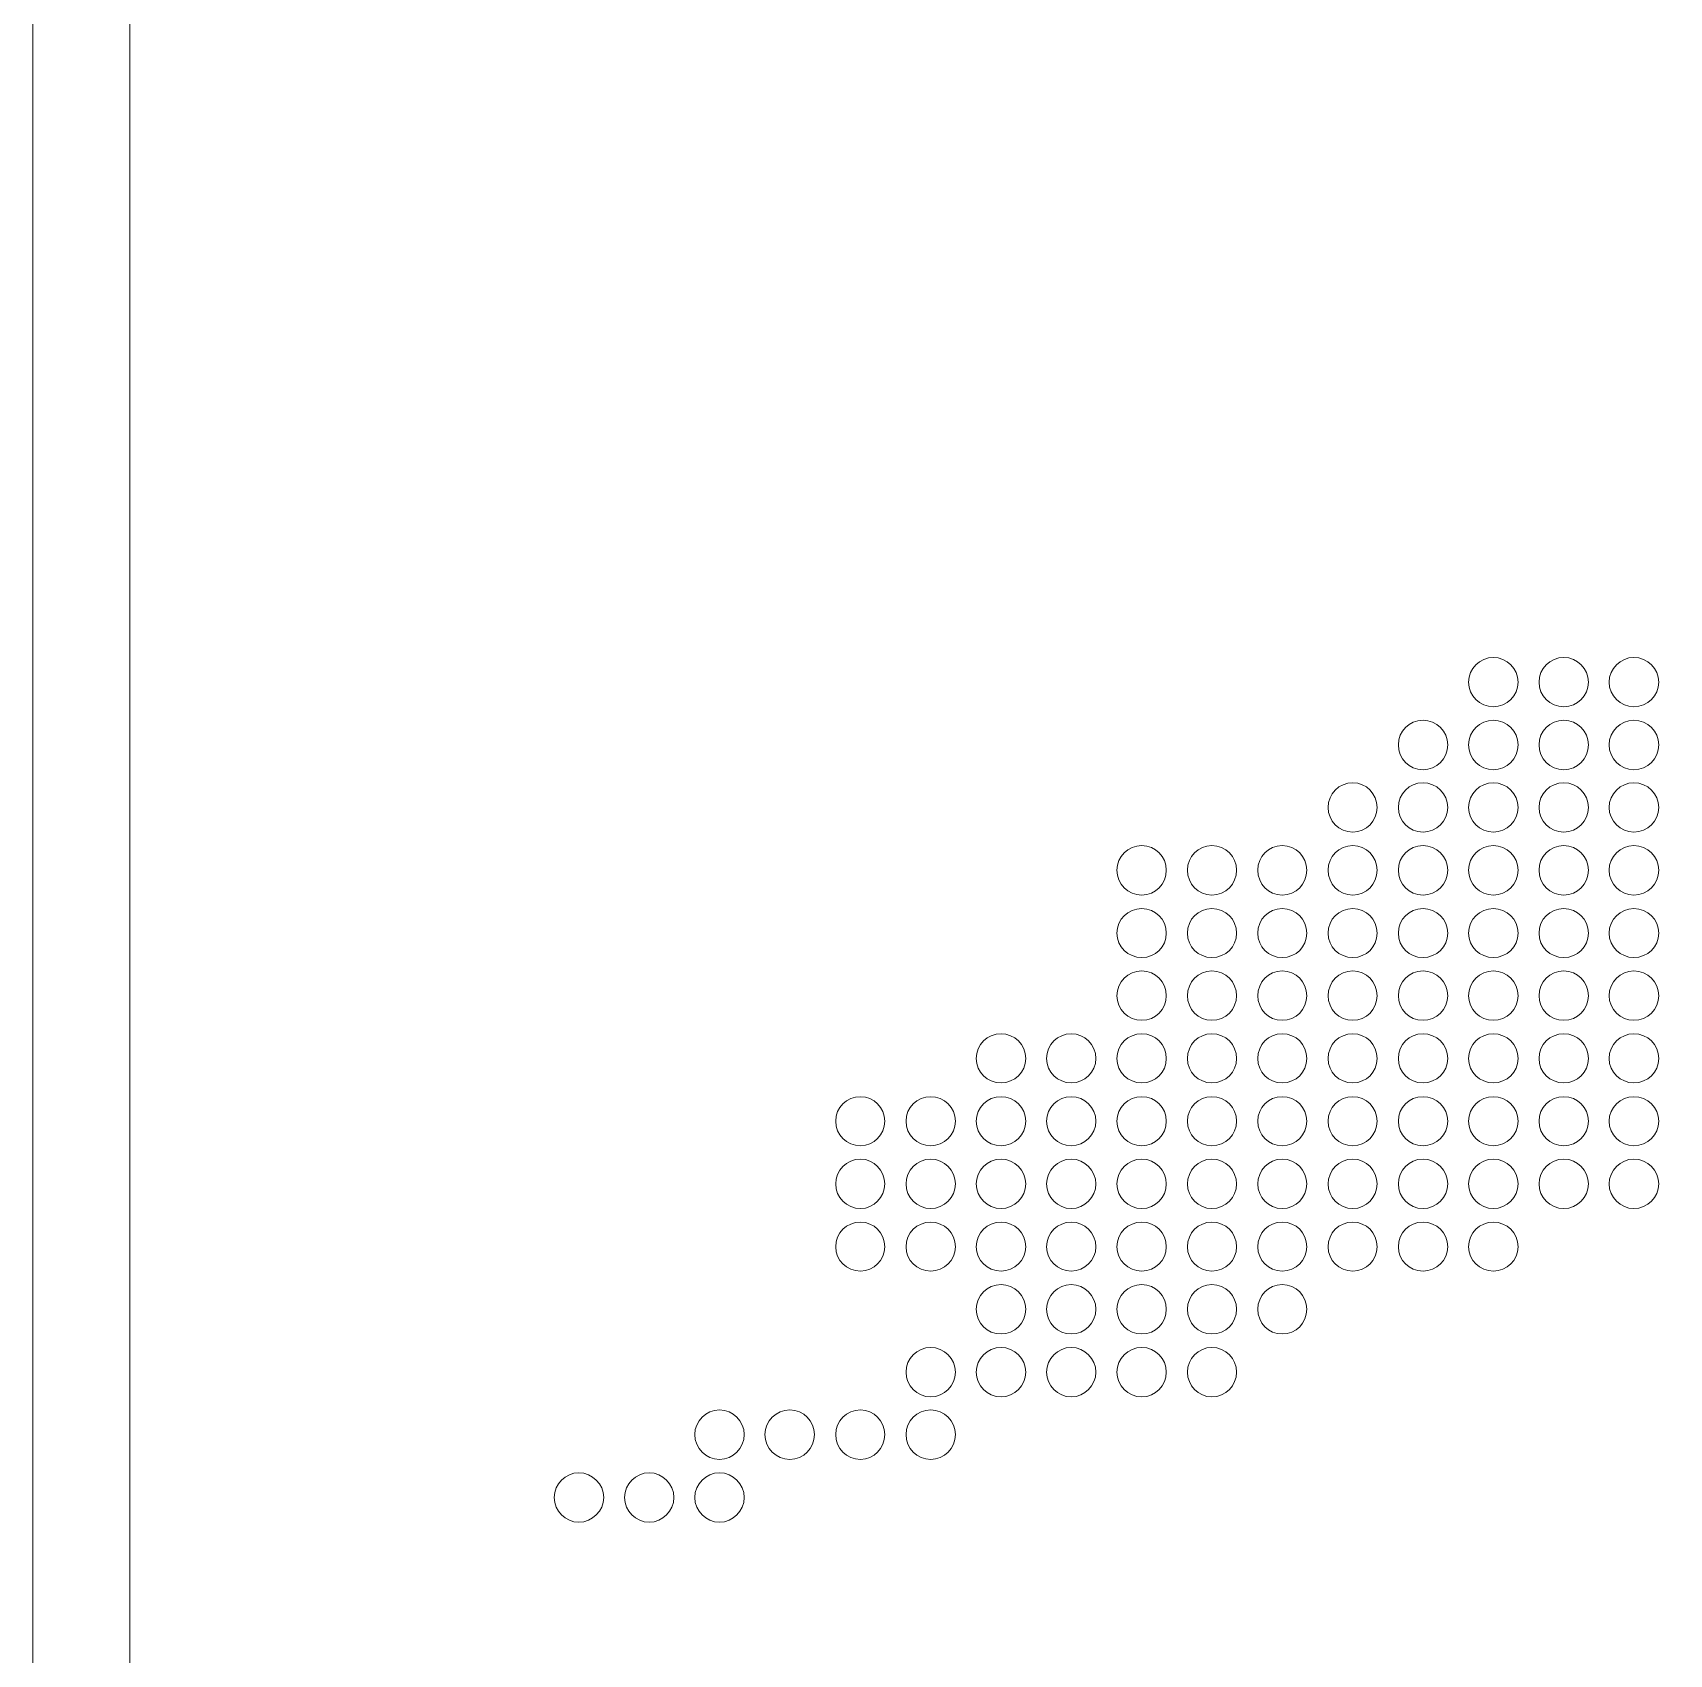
# Model space of a CAD drawing. Header units: inches. Extents: x 243 to 900, y -519 to -86.
# Drawn here: x 243.2 to 300.8, y -199.9 to -142.8 of the extents above; entities that cross this region are included whole.
import ezdxf

# ---------------------------------------------------------------- set-up
doc = ezdxf.new("R2010")
doc.units = ezdxf.units.IN
doc.header["$MEASUREMENT"] = 0
doc.layers.add('Layer 1', color=7, linetype='Continuous')

# ---------------------------------------------------------------- blocks, each defined once
blk = doc.blocks.new('block 3')
at = {"layer": 'Layer 1', "lineweight": 0}
blk.add_open_spline([(898.138, -484.267), (898.138, -494.991), (889.368, -503.763), (878.645, -503.763), (878.645, -503.763), (266.12, -503.763), (266.12, -503.763), (255.397, -503.763), (246.624, -494.991), (246.624, -484.267), (246.624, -484.267), (246.624, -108.507), (246.624, -108.507), (246.624, -97.783), (255.397, -89.011), (266.12, -89.011), (266.12, -89.011), (878.645, -89.011), (878.645, -89.011), (889.368, -89.011), (898.138, -97.783), (898.138, -108.507), (898.138, -108.507), (898.138, -484.267), (898.138, -484.267)], degree=3, knots=[0, 0, 0, 0, 1, 1, 1, 2, 2, 2, 3, 3, 3, 4, 4, 4, 5, 5, 5, 6, 6, 6, 7, 7, 7, 8, 8, 8, 8], dxfattribs=at)
blk = doc.blocks.new('block 2')
at = {"layer": 'Layer 1', "lineweight": 0}
blk.add_lwpolyline([(243.211, -85.772), (899.965, -85.772), (899.965, -506.876), (243.211, -506.876), (243.211, -85.772)], dxfattribs=at)
at = {"layer": 'Layer 1'}
blk.add_blockref('block 3', (0, 0), dxfattribs=at)
blk = doc.blocks.new('block 17')
at = {"layer": 'Layer 1', "lineweight": 0}
for points in [[(295.458, -165.674), (295.458, -166.148), (295.062, -166.543), (294.591, -166.543), (294.118, -166.543), (293.719, -166.148), (293.719, -165.674), (293.719, -165.202), (294.118, -164.804), (294.591, -164.804), (295.062, -164.804), (295.458, -165.202), (295.458, -165.674)], [(297.933, -165.674), (297.933, -166.148), (297.55, -166.543), (297.061, -166.543), (296.59, -166.543), (296.196, -166.148), (296.196, -165.674), (296.196, -165.202), (296.59, -164.804), (297.061, -164.804), (297.55, -164.804), (297.933, -165.202), (297.933, -165.674)], [(300.405, -165.674), (300.405, -166.148), (300.024, -166.543), (299.533, -166.543), (299.062, -166.543), (298.663, -166.148), (298.663, -165.674), (298.663, -165.202), (299.062, -164.804), (299.533, -164.804), (300.024, -164.804), (300.405, -165.202), (300.405, -165.674)]]:
    blk.add_open_spline(points, degree=3, knots=[0, 0, 0, 0, 1, 1, 1, 2, 2, 2, 3, 3, 3, 4, 4, 4, 4], dxfattribs=at)
blk = doc.blocks.new('block 18')
at = {"layer": 'Layer 1', "lineweight": 0}
for points in [[(292.986, -167.885), (292.986, -168.358), (292.592, -168.754), (292.116, -168.754), (291.628, -168.754), (291.249, -168.358), (291.249, -167.885), (291.249, -167.399), (291.628, -167.017), (292.116, -167.017), (292.592, -167.017), (292.986, -167.399), (292.986, -167.885)], [(295.458, -167.885), (295.458, -168.358), (295.062, -168.754), (294.591, -168.754), (294.118, -168.754), (293.719, -168.358), (293.719, -167.885), (293.719, -167.399), (294.118, -167.017), (294.591, -167.017), (295.062, -167.017), (295.458, -167.399), (295.458, -167.885)], [(297.933, -167.885), (297.933, -168.358), (297.55, -168.754), (297.061, -168.754), (296.59, -168.754), (296.196, -168.358), (296.196, -167.885), (296.196, -167.399), (296.59, -167.017), (297.061, -167.017), (297.55, -167.017), (297.933, -167.399), (297.933, -167.885)], [(300.405, -167.885), (300.405, -168.358), (300.024, -168.754), (299.533, -168.754), (299.062, -168.754), (298.663, -168.358), (298.663, -167.885), (298.663, -167.399), (299.062, -167.017), (299.533, -167.017), (300.024, -167.017), (300.405, -167.399), (300.405, -167.885)]]:
    blk.add_open_spline(points, degree=3, knots=[0, 0, 0, 0, 1, 1, 1, 2, 2, 2, 3, 3, 3, 4, 4, 4, 4], dxfattribs=at)
blk = doc.blocks.new('block 19')
at = {"layer": 'Layer 1', "lineweight": 0}
for points in [[(290.501, -170.085), (290.501, -170.554), (290.12, -170.952), (289.644, -170.952), (289.158, -170.952), (288.777, -170.554), (288.777, -170.085), (288.777, -169.609), (289.158, -169.212), (289.644, -169.212), (290.12, -169.212), (290.501, -169.609), (290.501, -170.085)], [(292.986, -170.085), (292.986, -170.554), (292.592, -170.952), (292.116, -170.952), (291.628, -170.952), (291.249, -170.554), (291.249, -170.085), (291.249, -169.609), (291.628, -169.212), (292.116, -169.212), (292.592, -169.212), (292.986, -169.609), (292.986, -170.085)], [(295.458, -170.085), (295.458, -170.554), (295.062, -170.952), (294.591, -170.952), (294.118, -170.952), (293.719, -170.554), (293.719, -170.085), (293.719, -169.609), (294.118, -169.212), (294.591, -169.212), (295.062, -169.212), (295.458, -169.609), (295.458, -170.085)], [(297.933, -170.085), (297.933, -170.554), (297.55, -170.952), (297.061, -170.952), (296.59, -170.952), (296.196, -170.554), (296.196, -170.085), (296.196, -169.609), (296.59, -169.212), (297.061, -169.212), (297.55, -169.212), (297.933, -169.609), (297.933, -170.085)], [(300.405, -170.085), (300.405, -170.554), (300.024, -170.952), (299.533, -170.952), (299.062, -170.952), (298.663, -170.554), (298.663, -170.085), (298.663, -169.609), (299.062, -169.212), (299.533, -169.212), (300.024, -169.212), (300.405, -169.609), (300.405, -170.085)]]:
    blk.add_open_spline(points, degree=3, knots=[0, 0, 0, 0, 1, 1, 1, 2, 2, 2, 3, 3, 3, 4, 4, 4, 4], dxfattribs=at)
blk = doc.blocks.new('block 20')
at = {"layer": 'Layer 1', "lineweight": 0}
for points in [[(283.085, -172.295), (283.085, -172.771), (282.705, -173.166), (282.218, -173.166), (281.742, -173.166), (281.345, -172.771), (281.345, -172.295), (281.345, -171.807), (281.742, -171.427), (282.218, -171.427), (282.705, -171.427), (283.085, -171.807), (283.085, -172.295)], [(285.557, -172.295), (285.557, -172.771), (285.176, -173.166), (284.687, -173.166), (284.214, -173.166), (283.831, -172.771), (283.831, -172.295), (283.831, -171.807), (284.214, -171.427), (284.687, -171.427), (285.176, -171.427), (285.557, -171.807), (285.557, -172.295)], [(288.027, -172.295), (288.027, -172.771), (287.648, -173.166), (287.162, -173.166), (286.683, -173.166), (286.305, -172.771), (286.305, -172.295), (286.305, -171.807), (286.683, -171.427), (287.162, -171.427), (287.648, -171.427), (288.027, -171.807), (288.027, -172.295)], [(290.501, -172.295), (290.501, -172.771), (290.12, -173.166), (289.644, -173.166), (289.158, -173.166), (288.777, -172.771), (288.777, -172.295), (288.777, -171.807), (289.158, -171.427), (289.644, -171.427), (290.12, -171.427), (290.501, -171.807), (290.501, -172.295)], [(292.986, -172.295), (292.986, -172.771), (292.592, -173.166), (292.116, -173.166), (291.628, -173.166), (291.249, -172.771), (291.249, -172.295), (291.249, -171.807), (291.628, -171.427), (292.116, -171.427), (292.592, -171.427), (292.986, -171.807), (292.986, -172.295)], [(295.458, -172.295), (295.458, -172.771), (295.062, -173.166), (294.591, -173.166), (294.118, -173.166), (293.719, -172.771), (293.719, -172.295), (293.719, -171.807), (294.118, -171.427), (294.591, -171.427), (295.062, -171.427), (295.458, -171.807), (295.458, -172.295)], [(297.933, -172.295), (297.933, -172.771), (297.55, -173.166), (297.061, -173.166), (296.59, -173.166), (296.196, -172.771), (296.196, -172.295), (296.196, -171.807), (296.59, -171.427), (297.061, -171.427), (297.55, -171.427), (297.933, -171.807), (297.933, -172.295)], [(300.405, -172.295), (300.405, -172.771), (300.024, -173.166), (299.533, -173.166), (299.062, -173.166), (298.663, -172.771), (298.663, -172.295), (298.663, -171.807), (299.062, -171.427), (299.533, -171.427), (300.024, -171.427), (300.405, -171.807), (300.405, -172.295)]]:
    blk.add_open_spline(points, degree=3, knots=[0, 0, 0, 0, 1, 1, 1, 2, 2, 2, 3, 3, 3, 4, 4, 4, 4], dxfattribs=at)
blk = doc.blocks.new('block 21')
at = {"layer": 'Layer 1', "lineweight": 0}
for points in [[(283.085, -174.509), (283.085, -174.981), (282.705, -175.363), (282.218, -175.363), (281.742, -175.363), (281.345, -174.981), (281.345, -174.509), (281.345, -174.021), (281.742, -173.639), (282.218, -173.639), (282.705, -173.639), (283.085, -174.021), (283.085, -174.509)], [(285.557, -174.509), (285.557, -174.981), (285.176, -175.363), (284.687, -175.363), (284.214, -175.363), (283.831, -174.981), (283.831, -174.509), (283.831, -174.021), (284.214, -173.639), (284.687, -173.639), (285.176, -173.639), (285.557, -174.021), (285.557, -174.509)], [(288.027, -174.509), (288.027, -174.981), (287.648, -175.363), (287.162, -175.363), (286.683, -175.363), (286.305, -174.981), (286.305, -174.509), (286.305, -174.021), (286.683, -173.639), (287.162, -173.639), (287.648, -173.639), (288.027, -174.021), (288.027, -174.509)], [(290.501, -174.509), (290.501, -174.981), (290.12, -175.363), (289.644, -175.363), (289.158, -175.363), (288.777, -174.981), (288.777, -174.509), (288.777, -174.021), (289.158, -173.639), (289.644, -173.639), (290.12, -173.639), (290.501, -174.021), (290.501, -174.509)], [(292.986, -174.509), (292.986, -174.981), (292.592, -175.363), (292.116, -175.363), (291.628, -175.363), (291.249, -174.981), (291.249, -174.509), (291.249, -174.021), (291.628, -173.639), (292.116, -173.639), (292.592, -173.639), (292.986, -174.021), (292.986, -174.509)], [(295.458, -174.509), (295.458, -174.981), (295.062, -175.363), (294.591, -175.363), (294.118, -175.363), (293.719, -174.981), (293.719, -174.509), (293.719, -174.021), (294.118, -173.639), (294.591, -173.639), (295.062, -173.639), (295.458, -174.021), (295.458, -174.509)], [(297.933, -174.509), (297.933, -174.981), (297.55, -175.363), (297.061, -175.363), (296.59, -175.363), (296.196, -174.981), (296.196, -174.509), (296.196, -174.021), (296.59, -173.639), (297.061, -173.639), (297.55, -173.639), (297.933, -174.021), (297.933, -174.509)], [(300.405, -174.509), (300.405, -174.981), (300.024, -175.363), (299.533, -175.363), (299.062, -175.363), (298.663, -174.981), (298.663, -174.509), (298.663, -174.021), (299.062, -173.639), (299.533, -173.639), (300.024, -173.639), (300.405, -174.021), (300.405, -174.509)]]:
    blk.add_open_spline(points, degree=3, knots=[0, 0, 0, 0, 1, 1, 1, 2, 2, 2, 3, 3, 3, 4, 4, 4, 4], dxfattribs=at)
blk = doc.blocks.new('block 22')
at = {"layer": 'Layer 1', "lineweight": 0}
for points in [[(283.085, -176.706), (283.085, -177.178), (282.705, -177.573), (282.218, -177.573), (281.742, -177.573), (281.345, -177.178), (281.345, -176.706), (281.345, -176.232), (281.742, -175.835), (282.218, -175.835), (282.705, -175.835), (283.085, -176.232), (283.085, -176.706)], [(285.557, -176.706), (285.557, -177.178), (285.176, -177.573), (284.687, -177.573), (284.214, -177.573), (283.831, -177.178), (283.831, -176.706), (283.831, -176.232), (284.214, -175.835), (284.687, -175.835), (285.176, -175.835), (285.557, -176.232), (285.557, -176.706)], [(288.027, -176.706), (288.027, -177.178), (287.648, -177.573), (287.162, -177.573), (286.683, -177.573), (286.305, -177.178), (286.305, -176.706), (286.305, -176.232), (286.683, -175.835), (287.162, -175.835), (287.648, -175.835), (288.027, -176.232), (288.027, -176.706)], [(290.501, -176.706), (290.501, -177.178), (290.12, -177.573), (289.644, -177.573), (289.158, -177.573), (288.777, -177.178), (288.777, -176.706), (288.777, -176.232), (289.158, -175.835), (289.644, -175.835), (290.12, -175.835), (290.501, -176.232), (290.501, -176.706)], [(292.986, -176.706), (292.986, -177.178), (292.592, -177.573), (292.116, -177.573), (291.628, -177.573), (291.249, -177.178), (291.249, -176.706), (291.249, -176.232), (291.628, -175.835), (292.116, -175.835), (292.592, -175.835), (292.986, -176.232), (292.986, -176.706)], [(295.458, -176.706), (295.458, -177.178), (295.062, -177.573), (294.591, -177.573), (294.118, -177.573), (293.719, -177.178), (293.719, -176.706), (293.719, -176.232), (294.118, -175.835), (294.591, -175.835), (295.062, -175.835), (295.458, -176.232), (295.458, -176.706)], [(297.933, -176.706), (297.933, -177.178), (297.55, -177.573), (297.061, -177.573), (296.59, -177.573), (296.196, -177.178), (296.196, -176.706), (296.196, -176.232), (296.59, -175.835), (297.061, -175.835), (297.55, -175.835), (297.933, -176.232), (297.933, -176.706)], [(300.405, -176.706), (300.405, -177.178), (300.024, -177.573), (299.533, -177.573), (299.062, -177.573), (298.663, -177.178), (298.663, -176.706), (298.663, -176.232), (299.062, -175.835), (299.533, -175.835), (300.024, -175.835), (300.405, -176.232), (300.405, -176.706)]]:
    blk.add_open_spline(points, degree=3, knots=[0, 0, 0, 0, 1, 1, 1, 2, 2, 2, 3, 3, 3, 4, 4, 4, 4], dxfattribs=at)
blk = doc.blocks.new('block 23')
at = {"layer": 'Layer 1', "lineweight": 0}
for points in [[(278.141, -178.917), (278.141, -179.393), (277.744, -179.773), (277.274, -179.773), (276.782, -179.773), (276.399, -179.393), (276.399, -178.917), (276.399, -178.429), (276.782, -178.048), (277.274, -178.048), (277.744, -178.048), (278.141, -178.429), (278.141, -178.917)], [(280.61, -178.917), (280.61, -179.393), (280.214, -179.773), (279.741, -179.773), (279.27, -179.773), (278.871, -179.393), (278.871, -178.917), (278.871, -178.429), (279.27, -178.048), (279.741, -178.048), (280.214, -178.048), (280.61, -178.429), (280.61, -178.917)], [(283.085, -178.917), (283.085, -179.393), (282.705, -179.773), (282.218, -179.773), (281.742, -179.773), (281.345, -179.393), (281.345, -178.917), (281.345, -178.429), (281.742, -178.048), (282.218, -178.048), (282.705, -178.048), (283.085, -178.429), (283.085, -178.917)], [(285.557, -178.917), (285.557, -179.393), (285.176, -179.773), (284.687, -179.773), (284.214, -179.773), (283.831, -179.393), (283.831, -178.917), (283.831, -178.429), (284.214, -178.048), (284.687, -178.048), (285.176, -178.048), (285.557, -178.429), (285.557, -178.917)], [(288.027, -178.917), (288.027, -179.393), (287.648, -179.773), (287.162, -179.773), (286.683, -179.773), (286.305, -179.393), (286.305, -178.917), (286.305, -178.429), (286.683, -178.048), (287.162, -178.048), (287.648, -178.048), (288.027, -178.429), (288.027, -178.917)], [(290.501, -178.917), (290.501, -179.393), (290.12, -179.773), (289.644, -179.773), (289.158, -179.773), (288.777, -179.393), (288.777, -178.917), (288.777, -178.429), (289.158, -178.048), (289.644, -178.048), (290.12, -178.048), (290.501, -178.429), (290.501, -178.917)], [(292.986, -178.917), (292.986, -179.393), (292.592, -179.773), (292.116, -179.773), (291.628, -179.773), (291.249, -179.393), (291.249, -178.917), (291.249, -178.429), (291.628, -178.048), (292.116, -178.048), (292.592, -178.048), (292.986, -178.429), (292.986, -178.917)], [(295.458, -178.917), (295.458, -179.393), (295.062, -179.773), (294.591, -179.773), (294.118, -179.773), (293.719, -179.393), (293.719, -178.917), (293.719, -178.429), (294.118, -178.048), (294.591, -178.048), (295.062, -178.048), (295.458, -178.429), (295.458, -178.917)], [(297.933, -178.917), (297.933, -179.393), (297.55, -179.773), (297.061, -179.773), (296.59, -179.773), (296.196, -179.393), (296.196, -178.917), (296.196, -178.429), (296.59, -178.048), (297.061, -178.048), (297.55, -178.048), (297.933, -178.429), (297.933, -178.917)], [(300.405, -178.917), (300.405, -179.393), (300.024, -179.773), (299.533, -179.773), (299.062, -179.773), (298.663, -179.393), (298.663, -178.917), (298.663, -178.429), (299.062, -178.048), (299.533, -178.048), (300.024, -178.048), (300.405, -178.429), (300.405, -178.917)]]:
    blk.add_open_spline(points, degree=3, knots=[0, 0, 0, 0, 1, 1, 1, 2, 2, 2, 3, 3, 3, 4, 4, 4, 4], dxfattribs=at)
blk = doc.blocks.new('block 24')
at = {"layer": 'Layer 1', "lineweight": 0}
for points in [[(273.181, -181.115), (273.181, -181.604), (272.8, -181.985), (272.327, -181.985), (271.838, -181.985), (271.458, -181.604), (271.458, -181.115), (271.458, -180.643), (271.838, -180.262), (272.327, -180.262), (272.8, -180.262), (273.181, -180.643), (273.181, -181.115)], [(275.669, -181.115), (275.669, -181.604), (275.272, -181.985), (274.799, -181.985), (274.31, -181.985), (273.929, -181.604), (273.929, -181.115), (273.929, -180.643), (274.31, -180.262), (274.799, -180.262), (275.272, -180.262), (275.669, -180.643), (275.669, -181.115)], [(278.141, -181.115), (278.141, -181.604), (277.744, -181.985), (277.274, -181.985), (276.782, -181.985), (276.399, -181.604), (276.399, -181.115), (276.399, -180.643), (276.782, -180.262), (277.274, -180.262), (277.744, -180.262), (278.141, -180.643), (278.141, -181.115)], [(280.61, -181.115), (280.61, -181.604), (280.214, -181.985), (279.741, -181.985), (279.27, -181.985), (278.871, -181.604), (278.871, -181.115), (278.871, -180.643), (279.27, -180.262), (279.741, -180.262), (280.214, -180.262), (280.61, -180.643), (280.61, -181.115)], [(283.085, -181.115), (283.085, -181.604), (282.705, -181.985), (282.218, -181.985), (281.742, -181.985), (281.345, -181.604), (281.345, -181.115), (281.345, -180.643), (281.742, -180.262), (282.218, -180.262), (282.705, -180.262), (283.085, -180.643), (283.085, -181.115)], [(285.557, -181.115), (285.557, -181.604), (285.176, -181.985), (284.687, -181.985), (284.214, -181.985), (283.831, -181.604), (283.831, -181.115), (283.831, -180.643), (284.214, -180.262), (284.687, -180.262), (285.176, -180.262), (285.557, -180.643), (285.557, -181.115)], [(288.027, -181.115), (288.027, -181.604), (287.648, -181.985), (287.162, -181.985), (286.683, -181.985), (286.305, -181.604), (286.305, -181.115), (286.305, -180.643), (286.683, -180.262), (287.162, -180.262), (287.648, -180.262), (288.027, -180.643), (288.027, -181.115)], [(290.501, -181.115), (290.501, -181.604), (290.12, -181.985), (289.644, -181.985), (289.158, -181.985), (288.777, -181.604), (288.777, -181.115), (288.777, -180.643), (289.158, -180.262), (289.644, -180.262), (290.12, -180.262), (290.501, -180.643), (290.501, -181.115)], [(292.986, -181.115), (292.986, -181.604), (292.592, -181.985), (292.116, -181.985), (291.628, -181.985), (291.249, -181.604), (291.249, -181.115), (291.249, -180.643), (291.628, -180.262), (292.116, -180.262), (292.592, -180.262), (292.986, -180.643), (292.986, -181.115)], [(295.458, -181.115), (295.458, -181.604), (295.062, -181.985), (294.591, -181.985), (294.118, -181.985), (293.719, -181.604), (293.719, -181.115), (293.719, -180.643), (294.118, -180.262), (294.591, -180.262), (295.062, -180.262), (295.458, -180.643), (295.458, -181.115)], [(297.933, -181.115), (297.933, -181.604), (297.55, -181.985), (297.061, -181.985), (296.59, -181.985), (296.196, -181.604), (296.196, -181.115), (296.196, -180.643), (296.59, -180.262), (297.061, -180.262), (297.55, -180.262), (297.933, -180.643), (297.933, -181.115)], [(300.405, -181.115), (300.405, -181.604), (300.024, -181.985), (299.533, -181.985), (299.062, -181.985), (298.663, -181.604), (298.663, -181.115), (298.663, -180.643), (299.062, -180.262), (299.533, -180.262), (300.024, -180.262), (300.405, -180.643), (300.405, -181.115)]]:
    blk.add_open_spline(points, degree=3, knots=[0, 0, 0, 0, 1, 1, 1, 2, 2, 2, 3, 3, 3, 4, 4, 4, 4], dxfattribs=at)
blk = doc.blocks.new('block 25')
at = {"layer": 'Layer 1', "lineweight": 0}
for points in [[(273.181, -183.331), (273.181, -183.8), (272.8, -184.196), (272.327, -184.196), (271.838, -184.196), (271.458, -183.8), (271.458, -183.331), (271.458, -182.855), (271.838, -182.457), (272.327, -182.457), (272.8, -182.457), (273.181, -182.855), (273.181, -183.331)], [(275.669, -183.331), (275.669, -183.8), (275.272, -184.196), (274.799, -184.196), (274.31, -184.196), (273.929, -183.8), (273.929, -183.331), (273.929, -182.855), (274.31, -182.457), (274.799, -182.457), (275.272, -182.457), (275.669, -182.855), (275.669, -183.331)], [(278.141, -183.331), (278.141, -183.8), (277.744, -184.196), (277.274, -184.196), (276.782, -184.196), (276.399, -183.8), (276.399, -183.331), (276.399, -182.855), (276.782, -182.457), (277.274, -182.457), (277.744, -182.457), (278.141, -182.855), (278.141, -183.331)], [(280.61, -183.331), (280.61, -183.8), (280.214, -184.196), (279.741, -184.196), (279.27, -184.196), (278.871, -183.8), (278.871, -183.331), (278.871, -182.855), (279.27, -182.457), (279.741, -182.457), (280.214, -182.457), (280.61, -182.855), (280.61, -183.331)], [(283.085, -183.331), (283.085, -183.8), (282.705, -184.196), (282.218, -184.196), (281.742, -184.196), (281.345, -183.8), (281.345, -183.331), (281.345, -182.855), (281.742, -182.457), (282.218, -182.457), (282.705, -182.457), (283.085, -182.855), (283.085, -183.331)], [(285.557, -183.331), (285.557, -183.8), (285.176, -184.196), (284.687, -184.196), (284.214, -184.196), (283.831, -183.8), (283.831, -183.331), (283.831, -182.855), (284.214, -182.457), (284.687, -182.457), (285.176, -182.457), (285.557, -182.855), (285.557, -183.331)], [(288.027, -183.331), (288.027, -183.8), (287.648, -184.196), (287.162, -184.196), (286.683, -184.196), (286.305, -183.8), (286.305, -183.331), (286.305, -182.855), (286.683, -182.457), (287.162, -182.457), (287.648, -182.457), (288.027, -182.855), (288.027, -183.331)], [(290.501, -183.331), (290.501, -183.8), (290.12, -184.196), (289.644, -184.196), (289.158, -184.196), (288.777, -183.8), (288.777, -183.331), (288.777, -182.855), (289.158, -182.457), (289.644, -182.457), (290.12, -182.457), (290.501, -182.855), (290.501, -183.331)], [(292.986, -183.331), (292.986, -183.8), (292.592, -184.196), (292.116, -184.196), (291.628, -184.196), (291.249, -183.8), (291.249, -183.331), (291.249, -182.855), (291.628, -182.457), (292.116, -182.457), (292.592, -182.457), (292.986, -182.855), (292.986, -183.331)], [(295.458, -183.331), (295.458, -183.8), (295.062, -184.196), (294.591, -184.196), (294.118, -184.196), (293.719, -183.8), (293.719, -183.331), (293.719, -182.855), (294.118, -182.457), (294.591, -182.457), (295.062, -182.457), (295.458, -182.855), (295.458, -183.331)], [(297.933, -183.331), (297.933, -183.8), (297.55, -184.196), (297.061, -184.196), (296.59, -184.196), (296.196, -183.8), (296.196, -183.331), (296.196, -182.855), (296.59, -182.457), (297.061, -182.457), (297.55, -182.457), (297.933, -182.855), (297.933, -183.331)], [(300.405, -183.331), (300.405, -183.8), (300.024, -184.196), (299.533, -184.196), (299.062, -184.196), (298.663, -183.8), (298.663, -183.331), (298.663, -182.855), (299.062, -182.457), (299.533, -182.457), (300.024, -182.457), (300.405, -182.855), (300.405, -183.331)]]:
    blk.add_open_spline(points, degree=3, knots=[0, 0, 0, 0, 1, 1, 1, 2, 2, 2, 3, 3, 3, 4, 4, 4, 4], dxfattribs=at)
blk = doc.blocks.new('block 26')
at = {"layer": 'Layer 1', "lineweight": 0}
for points in [[(273.181, -185.539), (273.181, -186.015), (272.8, -186.395), (272.327, -186.395), (271.838, -186.395), (271.458, -186.015), (271.458, -185.539), (271.458, -185.053), (271.838, -184.672), (272.327, -184.672), (272.8, -184.672), (273.181, -185.053), (273.181, -185.539)], [(275.669, -185.539), (275.669, -186.015), (275.272, -186.395), (274.799, -186.395), (274.31, -186.395), (273.929, -186.015), (273.929, -185.539), (273.929, -185.053), (274.31, -184.672), (274.799, -184.672), (275.272, -184.672), (275.669, -185.053), (275.669, -185.539)], [(278.141, -185.539), (278.141, -186.015), (277.744, -186.395), (277.274, -186.395), (276.782, -186.395), (276.399, -186.015), (276.399, -185.539), (276.399, -185.053), (276.782, -184.672), (277.274, -184.672), (277.744, -184.672), (278.141, -185.053), (278.141, -185.539)], [(280.61, -185.539), (280.61, -186.015), (280.214, -186.395), (279.741, -186.395), (279.27, -186.395), (278.871, -186.015), (278.871, -185.539), (278.871, -185.053), (279.27, -184.672), (279.741, -184.672), (280.214, -184.672), (280.61, -185.053), (280.61, -185.539)], [(283.085, -185.539), (283.085, -186.015), (282.705, -186.395), (282.218, -186.395), (281.742, -186.395), (281.345, -186.015), (281.345, -185.539), (281.345, -185.053), (281.742, -184.672), (282.218, -184.672), (282.705, -184.672), (283.085, -185.053), (283.085, -185.539)], [(285.557, -185.539), (285.557, -186.015), (285.176, -186.395), (284.687, -186.395), (284.214, -186.395), (283.831, -186.015), (283.831, -185.539), (283.831, -185.053), (284.214, -184.672), (284.687, -184.672), (285.176, -184.672), (285.557, -185.053), (285.557, -185.539)], [(288.027, -185.539), (288.027, -186.015), (287.648, -186.395), (287.162, -186.395), (286.683, -186.395), (286.305, -186.015), (286.305, -185.539), (286.305, -185.053), (286.683, -184.672), (287.162, -184.672), (287.648, -184.672), (288.027, -185.053), (288.027, -185.539)], [(290.501, -185.539), (290.501, -186.015), (290.12, -186.395), (289.644, -186.395), (289.158, -186.395), (288.777, -186.015), (288.777, -185.539), (288.777, -185.053), (289.158, -184.672), (289.644, -184.672), (290.12, -184.672), (290.501, -185.053), (290.501, -185.539)], [(292.986, -185.539), (292.986, -186.015), (292.592, -186.395), (292.116, -186.395), (291.628, -186.395), (291.249, -186.015), (291.249, -185.539), (291.249, -185.053), (291.628, -184.672), (292.116, -184.672), (292.592, -184.672), (292.986, -185.053), (292.986, -185.539)], [(295.458, -185.539), (295.458, -186.015), (295.062, -186.395), (294.591, -186.395), (294.118, -186.395), (293.719, -186.015), (293.719, -185.539), (293.719, -185.053), (294.118, -184.672), (294.591, -184.672), (295.062, -184.672), (295.458, -185.053), (295.458, -185.539)]]:
    blk.add_open_spline(points, degree=3, knots=[0, 0, 0, 0, 1, 1, 1, 2, 2, 2, 3, 3, 3, 4, 4, 4, 4], dxfattribs=at)
blk = doc.blocks.new('block 27')
at = {"layer": 'Layer 1', "lineweight": 0}
for points in [[(278.141, -187.738), (278.141, -188.227), (277.744, -188.606), (277.274, -188.606), (276.782, -188.606), (276.399, -188.227), (276.399, -187.738), (276.399, -187.265), (276.782, -186.868), (277.274, -186.868), (277.744, -186.868), (278.141, -187.265), (278.141, -187.738)], [(280.61, -187.738), (280.61, -188.227), (280.214, -188.606), (279.741, -188.606), (279.27, -188.606), (278.871, -188.227), (278.871, -187.738), (278.871, -187.265), (279.27, -186.868), (279.741, -186.868), (280.214, -186.868), (280.61, -187.265), (280.61, -187.738)], [(283.085, -187.738), (283.085, -188.227), (282.705, -188.606), (282.218, -188.606), (281.742, -188.606), (281.345, -188.227), (281.345, -187.738), (281.345, -187.265), (281.742, -186.868), (282.218, -186.868), (282.705, -186.868), (283.085, -187.265), (283.085, -187.738)], [(285.557, -187.738), (285.557, -188.227), (285.176, -188.606), (284.687, -188.606), (284.214, -188.606), (283.831, -188.227), (283.831, -187.738), (283.831, -187.265), (284.214, -186.868), (284.687, -186.868), (285.176, -186.868), (285.557, -187.265), (285.557, -187.738)], [(288.027, -187.738), (288.027, -188.227), (287.648, -188.606), (287.162, -188.606), (286.683, -188.606), (286.305, -188.227), (286.305, -187.738), (286.305, -187.265), (286.683, -186.868), (287.162, -186.868), (287.648, -186.868), (288.027, -187.265), (288.027, -187.738)]]:
    blk.add_open_spline(points, degree=3, knots=[0, 0, 0, 0, 1, 1, 1, 2, 2, 2, 3, 3, 3, 4, 4, 4, 4], dxfattribs=at)
blk = doc.blocks.new('block 28')
at = {"layer": 'Layer 1', "lineweight": 0}
for points in [[(275.669, -189.949), (275.669, -190.424), (275.272, -190.821), (274.799, -190.821), (274.31, -190.821), (273.929, -190.424), (273.929, -189.949), (273.929, -189.477), (274.31, -189.081), (274.799, -189.081), (275.272, -189.081), (275.669, -189.477), (275.669, -189.949)], [(278.141, -189.949), (278.141, -190.424), (277.744, -190.821), (277.274, -190.821), (276.782, -190.821), (276.399, -190.424), (276.399, -189.949), (276.399, -189.477), (276.782, -189.081), (277.274, -189.081), (277.744, -189.081), (278.141, -189.477), (278.141, -189.949)], [(280.61, -189.949), (280.61, -190.424), (280.214, -190.821), (279.741, -190.821), (279.27, -190.821), (278.871, -190.424), (278.871, -189.949), (278.871, -189.477), (279.27, -189.081), (279.741, -189.081), (280.214, -189.081), (280.61, -189.477), (280.61, -189.949)], [(283.085, -189.949), (283.085, -190.424), (282.705, -190.821), (282.218, -190.821), (281.742, -190.821), (281.345, -190.424), (281.345, -189.949), (281.345, -189.477), (281.742, -189.081), (282.218, -189.081), (282.705, -189.081), (283.085, -189.477), (283.085, -189.949)], [(285.557, -189.949), (285.557, -190.424), (285.176, -190.821), (284.687, -190.821), (284.214, -190.821), (283.831, -190.424), (283.831, -189.949), (283.831, -189.477), (284.214, -189.081), (284.687, -189.081), (285.176, -189.081), (285.557, -189.477), (285.557, -189.949)]]:
    blk.add_open_spline(points, degree=3, knots=[0, 0, 0, 0, 1, 1, 1, 2, 2, 2, 3, 3, 3, 4, 4, 4, 4], dxfattribs=at)
blk = doc.blocks.new('block 29')
at = {"layer": 'Layer 1', "lineweight": 0}
for points in [[(268.239, -192.146), (268.239, -192.638), (267.842, -193.019), (267.367, -193.019), (266.895, -193.019), (266.499, -192.638), (266.499, -192.146), (266.499, -191.676), (266.895, -191.279), (267.367, -191.279), (267.842, -191.279), (268.239, -191.676), (268.239, -192.146)], [(270.709, -192.146), (270.709, -192.638), (270.329, -193.019), (269.841, -193.019), (269.366, -193.019), (268.968, -192.638), (268.968, -192.146), (268.968, -191.676), (269.366, -191.279), (269.841, -191.279), (270.329, -191.279), (270.709, -191.676), (270.709, -192.146)], [(273.181, -192.146), (273.181, -192.638), (272.8, -193.019), (272.327, -193.019), (271.838, -193.019), (271.458, -192.638), (271.458, -192.146), (271.458, -191.676), (271.838, -191.279), (272.327, -191.279), (272.8, -191.279), (273.181, -191.676), (273.181, -192.146)], [(275.669, -192.146), (275.669, -192.638), (275.272, -193.019), (274.799, -193.019), (274.31, -193.019), (273.929, -192.638), (273.929, -192.146), (273.929, -191.676), (274.31, -191.279), (274.799, -191.279), (275.272, -191.279), (275.669, -191.676), (275.669, -192.146)]]:
    blk.add_open_spline(points, degree=3, knots=[0, 0, 0, 0, 1, 1, 1, 2, 2, 2, 3, 3, 3, 4, 4, 4, 4], dxfattribs=at)
blk = doc.blocks.new('block 30')
at = {"layer": 'Layer 1', "lineweight": 0}
for points in [[(263.294, -194.362), (263.294, -194.834), (262.896, -195.231), (262.423, -195.231), (261.951, -195.231), (261.554, -194.834), (261.554, -194.362), (261.554, -193.887), (261.951, -193.492), (262.423, -193.492), (262.896, -193.492), (263.294, -193.887), (263.294, -194.362)], [(265.765, -194.362), (265.765, -194.834), (265.37, -195.231), (264.897, -195.231), (264.422, -195.231), (264.027, -194.834), (264.027, -194.362), (264.027, -193.887), (264.422, -193.492), (264.897, -193.492), (265.37, -193.492), (265.765, -193.887), (265.765, -194.362)], [(268.239, -194.362), (268.239, -194.834), (267.842, -195.231), (267.367, -195.231), (266.895, -195.231), (266.499, -194.834), (266.499, -194.362), (266.499, -193.887), (266.895, -193.492), (267.367, -193.492), (267.842, -193.492), (268.239, -193.887), (268.239, -194.362)]]:
    blk.add_open_spline(points, degree=3, knots=[0, 0, 0, 0, 1, 1, 1, 2, 2, 2, 3, 3, 3, 4, 4, 4, 4], dxfattribs=at)
blk = doc.blocks.new('block 5')
at = {"layer": 'Layer 1'}
for name in ['block 17', 'block 18', 'block 19', 'block 20', 'block 21', 'block 22', 'block 23', 'block 24', 'block 25', 'block 26', 'block 27', 'block 28', 'block 29', 'block 30']:
    blk.add_blockref(name, (0, 0), dxfattribs=at)
blk = doc.blocks.new('block 4')
at = {"layer": 'Layer 1'}
blk.add_blockref('block 5', (0, 0), dxfattribs=at)

msp = doc.modelspace()

# ---------------------------------------------------------------- linework, layer by layer
at = {"layer": 'Layer 1', "lineweight": 0}
msp.add_open_spline([(771.889, -89.011), (771.889, -89.011), (266.12, -89.011), (266.12, -89.011), (255.397, -89.011), (246.624, -97.783), (246.624, -108.507), (246.624, -108.507), (246.624, -499.044), (246.624, -499.044), (246.624, -509.767), (255.397, -518.54), (266.12, -518.54), (266.12, -518.54), (371.556, -518.54), (371.556, -518.54), (400.967, -304.591), (562.913, -132.915), (771.889, -89.011)], degree=3, knots=[0, 0, 0, 0, 1, 1, 1, 2, 2, 2, 3, 3, 3, 4, 4, 4, 5, 5, 5, 6, 6, 6, 6], dxfattribs=at)

# ---------------------------------------------------------------- block references
at = {"layer": 'Layer 1'}
for name in ['block 2', 'block 4']:
    msp.add_blockref(name, (0, 0), dxfattribs=at)

doc.saveas('drawing.dxf')
